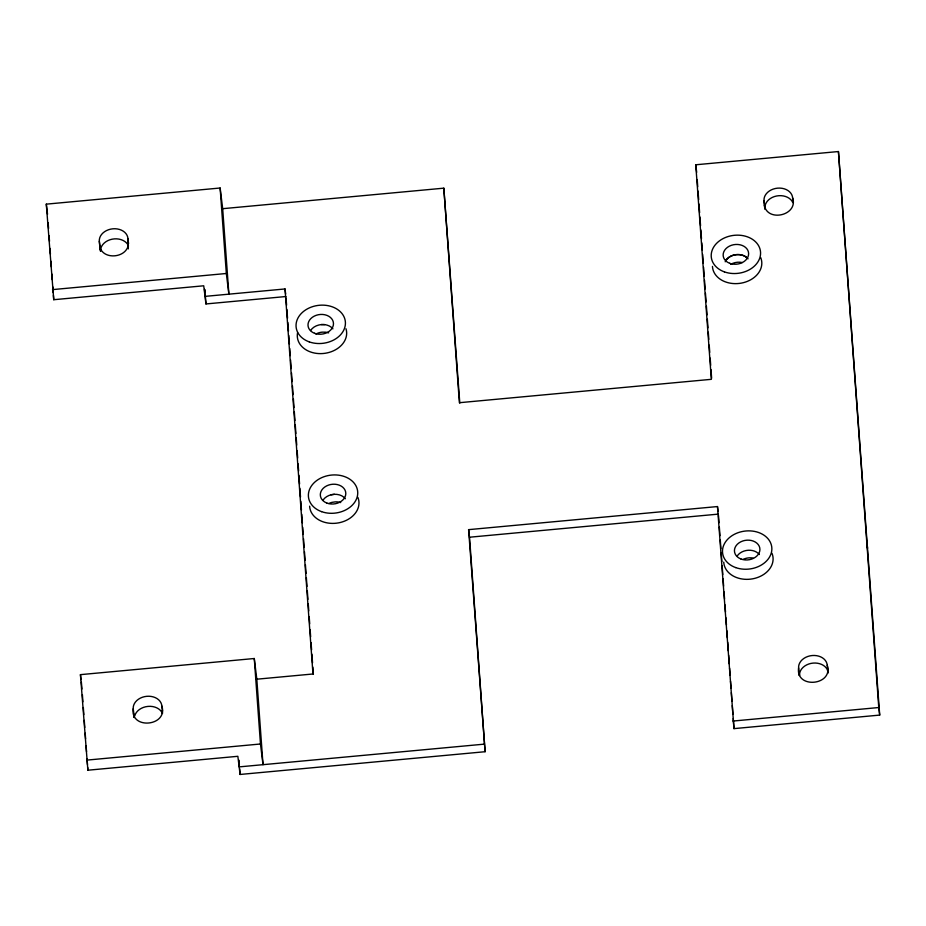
<?xml version="1.0" encoding="UTF-8"?>
<svg xmlns="http://www.w3.org/2000/svg" width="926" height="926" viewBox="0 0 926 926"><rect width="100%" height="100%" fill="white"/><g stroke="black" fill="none" stroke-linecap="round" stroke-linejoin="round"><path stroke-width="1.39" d="M128.32 248.886L127.938 238.561A14.376 11.1 -7 0 0 112.822 228.815A14.376 11.1 -7 0 0 99.313 241.223L100.135 249.893M161.865 706.052C168.266 726.308 130.068 730.047 133.228 708.714A14.376 11.1 -7 0 1 146.736 696.317A14.376 11.1 -7 0 1 161.865 706.052L162.478 711.099M827.242 665.285C833.643 685.529 795.446 689.268 798.606 667.935A14.376 11.1 -7 0 1 812.125 655.539A14.376 11.1 -7 0 1 827.242 665.285L828.168 672.843A14.376 11.1 -7 0 0 813.051 663.097A14.376 11.1 -7 0 0 799.543 675.505L798.606 667.935M128.019 246.362C124.292 258.62 102.115 259.581 99.672 246.108M331.08 494.785L334.379 494.299M285.96 296.528L205.954 303.948L203.72 285.787L53.743 299.711L46.3 204.148L220.133 188.013L222.68 208.686L228.884 294.167L226.338 273.494L220.133 188.013M221.742 208.778L443.82 188.163L459.794 403.065M443.82 188.163L459.389 402.706L711.33 379.324L695.762 164.782L838.435 151.54L879.7 715.092L733.971 728.623L717.476 506.557L468.602 529.649L485.097 751.715L240.089 774.46L237.855 756.299L87.877 770.212L80.435 674.649L254.28 658.513L256.815 679.198L263.019 764.679L260.472 743.995L254.28 658.513M52.504 289.618L226.338 273.494M285.648 294.005L285.034 288.958L205.016 296.378L204.507 289.259M468.602 529.649L469.528 537.219L718.402 514.115M255.819 679.29L312.965 673.989L285.034 288.958M86.639 760.13L260.472 743.995M484.159 744.157L239.163 766.89L238.746 761.195M733.033 721.053L878.774 707.533L879.7 715.092M321.264 324.586L324.575 324.609M764.355 205.456C767.677 222.541 798.525 215.237 792.633 197.909A14.376 11.1 -7 0 0 777.516 188.163A14.376 11.1 -7 0 0 764.008 200.56L764.83 209.241M866.667 540.726L867.593 548.296M792.633 197.909L793.096 201.683M827.589 670.169L827.902 672.693M764.008 200.56L764.934 208.13A14.376 11.1 -7 0 1 776.578 195.999A14.376 11.1 -7 0 1 792.864 202.655M798.964 672.832L799.277 675.355M695.762 164.782L696.688 172.352M717.476 506.557L718.09 511.592M127.938 238.561L128.564 243.607M162.212 710.948L162.525 713.471M99.313 241.223L100.552 251.305A14.376 11.1 -7 0 1 112.196 239.174A14.376 11.1 -7 0 1 128.482 245.83M133.228 708.714L134.316 717.534M133.587 713.61L134.05 717.384M46.3 204.148L47.539 214.23M80.435 674.649L81.06 679.696M81.372 682.219L81.986 689.013M838.435 151.54L878.774 707.533M697.209 179.551L697.729 186.751M698.054 191.069L698.679 199.703M698.991 204.021L699.616 212.667M699.929 216.985L700.554 225.62M700.866 229.949L701.491 238.584M701.804 242.901L702.336 250.101M702.649 254.418L703.274 263.065M703.586 267.382L704.211 276.017M704.524 280.335L705.149 288.981M705.462 293.299L706.098 301.934M706.411 306.251L707.036 314.898M707.348 319.215L707.973 327.85M708.286 332.168L708.807 339.367M709.223 345.132L709.744 352.331M710.173 358.084L710.693 365.284M711.006 369.613L711.631 378.248M718.507 515.562L719.027 522.762M719.34 527.079L719.977 535.714M720.289 540.032L720.914 548.667M721.227 552.984L721.852 561.631M722.164 565.948L722.789 574.583M723.102 578.9L723.623 586.1M724.039 591.853L724.572 599.053M724.989 604.817L725.509 612.017M725.926 617.769L726.447 624.969M726.864 630.722L727.385 637.921M727.697 642.239L728.322 650.885M728.646 655.203L729.271 663.838M729.584 668.155L730.105 675.355M730.521 681.119L731.042 688.307M731.355 692.636L731.98 701.271M732.292 705.589L732.917 714.224M733.242 718.541L733.971 728.623M469.528 537.219L485.097 751.715M286.065 297.964L286.585 305.175M286.91 309.504L287.535 318.15M287.847 322.48L288.472 331.138M288.785 335.455L289.41 344.113M289.734 348.442L290.255 355.642M290.567 359.971L291.192 368.629M291.505 372.946L292.141 381.605M292.454 385.934L293.079 394.58M293.392 398.909L294.017 407.556M294.329 411.885L294.966 420.543M295.278 424.86L295.903 433.518M296.216 437.848L296.737 445.059M297.153 450.823L297.686 458.034M298.103 463.799L298.623 471.01M298.936 475.339L299.561 483.985M299.874 488.315L300.51 496.973M300.823 501.29L301.448 509.948M301.76 514.277L302.385 522.924M302.698 527.253L303.23 534.464M303.543 538.782L304.168 547.44M304.48 551.769L305.105 560.415M305.418 564.744L306.055 573.391M306.367 577.72L306.992 586.378M307.305 590.695L307.93 599.353M308.254 603.683L308.775 610.894M309.191 616.658L309.712 623.869M310.129 629.634L310.65 636.845M311.078 642.609L311.599 649.82M311.912 654.15L312.537 662.808M312.849 667.125L313.37 674.336M204.912 289.699L205.121 292.547M205.433 296.829L205.954 303.948M239.058 760.211L239.359 764.482M239.672 768.754L240.089 774.46M48.164 222.772L48.569 228.479M49.09 235.598L49.506 241.304M50.016 248.423L50.432 254.118M50.953 261.248L51.358 266.943M51.879 274.061L52.296 279.768M52.805 286.886L53.222 292.581M53.43 295.44L53.743 299.711M82.402 694.708L82.912 701.839M83.328 707.533L83.849 714.652M84.266 720.359L84.775 727.477M85.192 733.172L85.609 738.879M86.118 745.997L86.535 751.692M87.056 758.822L87.461 764.517M87.669 767.365L87.877 770.212M345.977 328.742A24.77 19.11 -7 0 1 322.977 353.524A24.77 19.11 -7 0 1 297.582 332.642M310.604 330.524A12.779 9.862 -7 0 1 321.53 324.563A12.779 9.862 -7 0 1 332.92 328.823M357.864 497.331A24.77 19.11 -7 0 1 338.499 522.877A24.77 19.11 -7 0 1 309.62 506.186M323.162 499.924A12.779 9.862 -7 0 1 334.24 494.31A12.779 9.862 -7 0 1 345.375 498.767M771.983 553.285A24.77 19.11 -7 0 1 752.618 578.831A24.77 19.11 -7 0 1 723.738 562.14M737.281 555.866A12.779 9.862 -7 0 1 759.355 554.535M760.697 257.567A24.77 19.11 -7 0 1 741.332 283.113A24.77 19.11 -7 0 1 712.453 266.422M725.996 260.16A12.779 9.862 -7 0 1 748.069 258.829M725.197 261.78A12.675 9.781 -7 0 1 746.703 257.567M730.672 264.408A12.675 9.781 -7 0 1 742.224 262.544M743.335 559.281A12.779 9.862 -7 0 1 753.046 558.065M315.928 334.055A12.779 9.862 -7 0 1 322.19 332.145L325.512 332.179A12.779 9.862 -7 0 1 328.649 332.874M328.927 503.478A12.779 9.862 -7 0 1 332.006 502.355L335.305 501.869A12.779 9.862 -7 0 1 340.687 502.563M134.745 715.891A14.376 11.1 -7 0 1 147.975 706.399A14.376 11.1 -7 0 1 162.397 713.321M309.261 341.879A24.77 19.11 -7 0 0 345.41 322.352A24.77 19.11 -7 0 0 307.536 308.786A24.77 19.11 -7 0 0 309.261 341.879M314.527 333.279A12.779 9.862 -7 0 0 333.476 323.568A12.779 9.862 -7 0 0 314.203 316.16A12.779 9.862 -7 0 0 314.527 333.279M321.588 511.65A24.77 19.11 -7 0 0 357.725 492.123A24.77 19.11 -7 0 0 319.852 478.568A24.77 19.11 -7 0 0 321.588 511.65M326.843 503.061A12.779 9.862 -7 0 0 345.803 493.35A12.779 9.862 -7 0 0 326.531 485.942A12.779 9.862 -7 0 0 326.843 503.061M735.707 567.592A24.77 19.11 -7 0 0 771.844 548.065A24.77 19.11 -7 0 0 733.971 534.51A24.77 19.11 -7 0 0 735.707 567.592M740.962 559.003A12.779 9.862 -7 0 0 759.922 549.292A12.779 9.862 -7 0 0 740.65 541.884A12.779 9.862 -7 0 0 740.962 559.003M724.421 271.885A24.77 19.11 -7 0 0 760.559 252.358A24.77 19.11 -7 0 0 722.685 238.804A24.77 19.11 -7 0 0 724.421 271.885M729.676 263.297A12.779 9.862 -7 0 0 748.625 253.585A12.779 9.862 -7 0 0 729.352 246.177A12.779 9.862 -7 0 0 729.676 263.297"/></g></svg>
